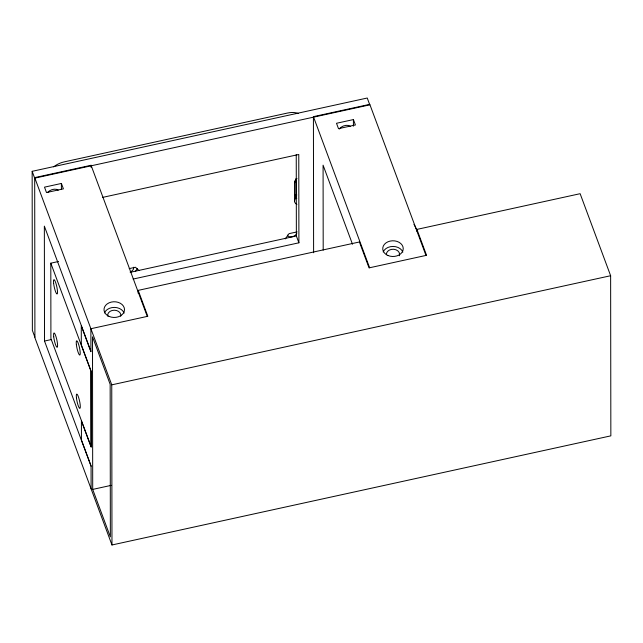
<?xml version="1.0" encoding="UTF-8"?>
<svg xmlns="http://www.w3.org/2000/svg" width="643" height="643" viewBox="0 0 643 643"><rect width="100%" height="100%" fill="white"/><g stroke="black" fill="none" stroke-linecap="round" stroke-linejoin="round"><path stroke-width="0.96" d="M296.897 204.345A8.793 5.433 -20.4 0 1 294.526 200.946L294.502 183.046L295.933 178.69L295.957 196.589A6.784 4.196 -20.4 0 0 296.206 197.739L296.761 198.494M294.526 200.946L295.957 196.589L295.346 194.95M135.319 271.547L137.506 268.525M285.243 238.923L289.077 233.642L297.146 231.874M32.15 171.327L367.249 98.025L369.789 104.857L34.69 178.159L32.15 171.327L32.367 330.373L34.907 337.213M416.913 231.367L416.913 229.398L580.131 193.696L610.633 275.726L610.85 435.85L111.97 544.975L34.907 337.752L34.69 177.621L91.065 165.291L147.255 316.396M313.607 252.763L313.422 116.656L369.789 104.327L425.979 255.424M61.398 183.456L44.488 187.153L46.497 192.546L63.408 188.849L61.398 183.456L61.407 189.106M353.409 119.582L336.498 123.279L338.507 128.672L355.418 124.975L353.409 119.582L353.417 126.173M102.55 197.401L298.778 154.481L298.899 242.805L133.085 279.07M295.073 195.255L296.785 194.877M50.805 263.18L90.944 371.115L91.041 446.467L50.91 338.531L50.805 263.18L58.577 261.484M129.187 268.613L135.464 267.247L138.992 270.55M130.545 272.238L296.359 235.965L296.246 154.666M138.189 293.321L138.189 290.371L359.413 241.977L369.05 267.882L426.55 255.303L416.913 229.398M91.073 466.247L44.512 341.047L51.311 339.56M111.97 544.975L111.753 384.852L610.633 275.726M92.705 489.403L92.496 336.811L110.154 384.297L110.363 536.889L92.705 489.403L111.335 485.328M296.672 195.906L295.531 195.215M313.422 116.656L369.612 267.753M352.493 244.236L323.083 165.163L323.196 250.103M296.359 235.965L298.899 242.805M138.189 290.371L147.818 316.276L90.888 328.726L90.912 351.705L81.283 325.808L81.307 344.833L91.105 371.164L91.21 447.271L81.412 420.94L81.436 439.965L91.073 465.87L91.105 488.849M34.69 177.621L111.753 384.852M90.912 351.335L44.351 226.135L44.512 341.047M91.065 165.291L91.065 167.293M298.304 113.465A16.702 10.328 -20.4 0 0 287.501 113.039L64.268 161.867A16.702 10.328 -20.4 0 0 53.682 166.85M133.479 267.231A5.128 3.175 -20.4 0 1 130.095 272.045M296.801 233.626A5.128 3.175 -20.4 0 1 291.737 236.801A5.128 3.175 -20.4 0 1 287.357 235.081M294.502 183.046A8.793 5.433 -20.4 0 1 296.97 178.513M47.67 192.466A6.559 4.059 -20.4 0 1 58.232 190.151M104.463 312.932A10.256 7.861 -0.1 0 1 114.382 307.402A10.256 7.861 -0.1 0 1 124.123 313.101M107.783 316.203A6.591 5.048 -0.1 0 1 114.301 310.207A6.591 5.048 -0.1 0 1 120.723 316.26M339.351 129.026A6.559 4.059 -20.4 0 1 350.242 126.277M383.196 251.96A10.256 7.861 -0.1 0 1 393.114 246.438A10.256 7.861 -0.1 0 1 402.856 252.136M386.427 254.773A6.591 5.048 -0.1 0 1 393.669 249.267A6.591 5.048 -0.1 0 1 399.287 255.785M413.971 224.375A48.354 8.48 77.7 0 1 416.294 228.868M109.117 316.412A10.256 7.861 -0.1 0 0 124.509 309.613A10.256 7.861 -0.1 0 0 109.133 302.805A10.256 7.861 -0.1 0 0 109.117 316.412M387.842 255.44A10.256 7.861 -0.1 0 0 403.241 248.64A10.256 7.861 -0.1 0 0 387.866 241.832A10.256 7.861 -0.1 0 0 387.842 255.44M53.715 336.787A7.33 1.286 77.7 0 0 57.147 347.3A7.33 1.286 77.7 0 0 55.901 336.345A7.33 1.286 77.7 0 0 53.715 336.787M53.642 283.475A7.33 1.286 77.7 0 0 57.074 293.988A7.33 1.286 77.7 0 0 55.828 283.033A7.33 1.286 77.7 0 0 53.642 283.475M76.364 344.56A7.33 1.286 77.7 0 0 79.796 355.073A7.33 1.286 77.7 0 0 78.542 344.118A7.33 1.286 77.7 0 0 76.364 344.56M76.437 397.872A7.33 1.286 77.7 0 0 79.869 408.385A7.33 1.286 77.7 0 0 78.615 397.43A7.33 1.286 77.7 0 0 76.437 397.872"/></g></svg>
